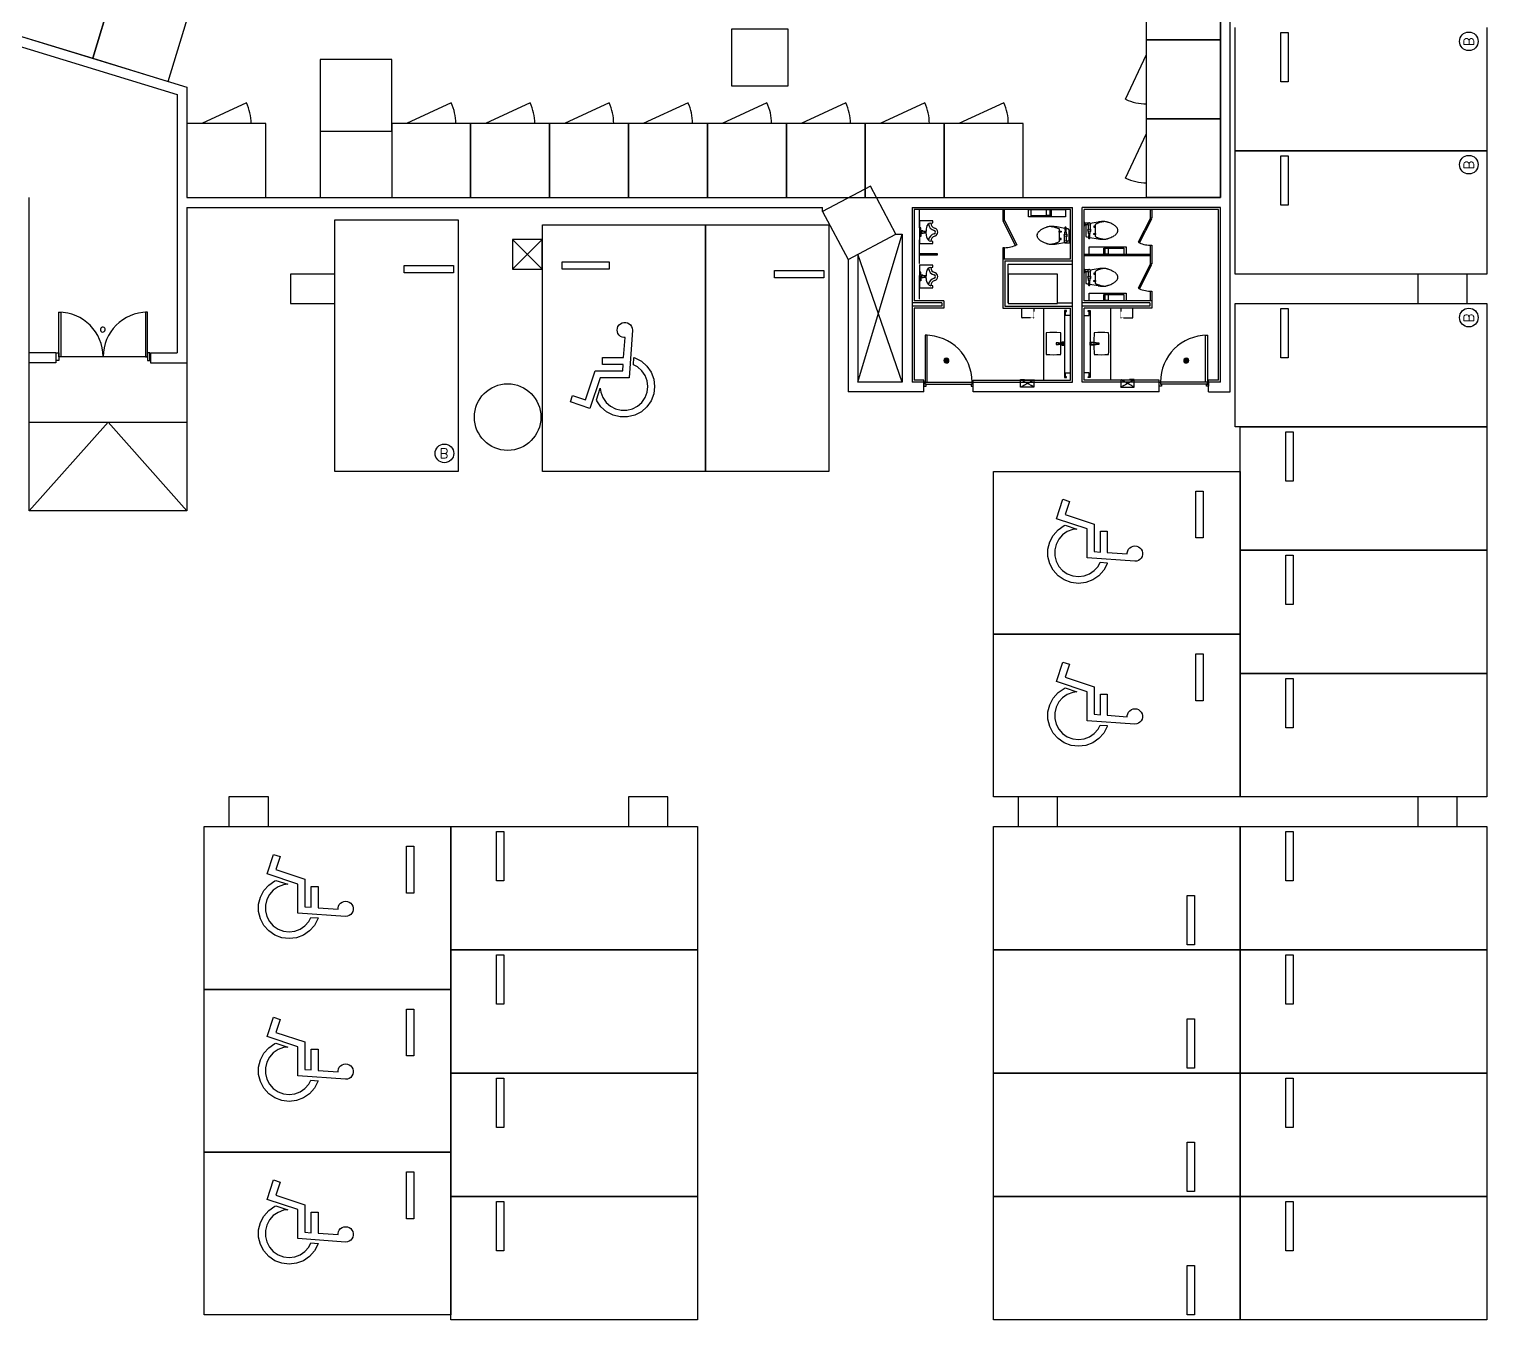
# Model space of a CAD drawing. Header units: millimetres. Extents: x -7614 to 421357, y 87385 to 341757.
# Drawn here: x 175670 to 205220, y 181627 to 207792 of the extents above; entities that cross this region are included whole.
import ezdxf

# ---------------------------------------------------------------- set-up
doc = ezdxf.new("R2010")
doc.units = ezdxf.units.MM
doc.header["$LTSCALE"] = 600
doc.header["$MEASUREMENT"] = 0
doc.linetypes.add('HIDDEN2', pattern=[0.188, 0.125, -0.063])
doc.layers.add('e-plan', color=9, linetype='CONTINUOUS')
doc.styles.add('kiahn', font='romans.shx', dxfattribs={"bigfont": 'cadhs.shx'})

msp = doc.modelspace()

# ---------------------------------------------------------------- hatches: boundary and pattern name
at = {"layer": 'e-plan'}
h = msp.add_hatch(color=256, dxfattribs=at)
h.dxf.hatch_style = 1
h.paths.add_polyline_path([(194307, 201099, -1), (194221, 201049, -1)])
h = msp.add_hatch(color=256, dxfattribs=at)
h.dxf.hatch_style = 1
h.paths.add_polyline_path([(199083, 201099, 1), (199170, 201049, 1)])

# ---------------------------------------------------------------- linework, layer by layer
for p, q in [((199820, 204377), (199820, 228497)), ((200020, 200437), (200020, 228645)), ((198320, 207577), (198320, 209177)), ((199820, 209177), (199820, 207577)), ((176958, 207201), (177396, 208636)), ((177396, 208636), (176958, 207201)), ((178488, 206733), (178926, 208168)), ((174820, 207855), (178870, 206616)), ((191055, 207792), (189905, 207792)), ((189905, 207792), (189905, 206642)), ((191055, 206642), (191055, 207792)), ((200120, 205327), (200120, 207827)), ((205220, 207827), (205220, 205327)), ((174620, 207707), (178670, 206468)), ((175428, 207669), (176958, 207201)), ((199820, 207577), (198320, 207577)), ((198320, 205977), (198320, 207577)), ((198320, 207577), (199820, 207577)), ((199820, 207577), (199820, 205977)), ((201045, 207727), (201195, 207727)), ((201045, 206727), (201045, 207727)), ((201195, 207727), (201195, 206727)), ((176958, 207201), (178488, 206733)), ((197898, 206370), (198320, 207277)), ((178870, 206616), (178870, 204377)), ((189905, 206642), (191055, 206642)), ((201195, 206727), (201045, 206727)), ((178670, 206468), (178670, 201227)), ((180077, 206300), (179170, 205877)), ((184227, 206300), (183320, 205877)), ((185827, 206300), (184920, 205877)), ((187427, 206300), (186520, 205877)), ((189027, 206300), (188120, 205877)), ((190627, 206300), (189720, 205877)), ((192227, 206300), (191320, 205877)), ((193827, 206300), (192920, 205877)), ((195427, 206300), (194520, 205877)), ((198320, 204377), (198320, 205977)), ((198320, 205977), (199820, 205977)), ((199820, 205977), (198320, 205977)), ((199820, 205977), (199820, 204377)), ((180470, 205877), (178870, 205877)), ((178870, 205877), (178870, 204377)), ((180470, 204377), (180470, 205877)), ((181570, 205727), (181570, 204377)), ((184620, 205877), (183020, 205877)), ((183020, 205877), (183020, 204377)), ((184620, 204377), (184620, 205877)), ((186220, 205877), (184620, 205877)), ((184620, 205877), (184620, 204377)), ((186220, 204377), (186220, 205877)), ((187820, 205877), (186220, 205877)), ((186220, 205877), (186220, 204377)), ((187820, 204377), (187820, 205877)), ((189420, 205877), (187820, 205877)), ((187820, 205877), (187820, 204377)), ((191020, 205877), (189420, 205877)), ((189420, 205877), (189420, 204377)), ((189420, 204377), (189420, 205877)), ((191020, 204377), (191020, 205877)), ((192620, 205877), (191020, 205877)), ((191020, 205877), (191020, 204377)), ((192620, 204377), (192620, 205877)), ((194220, 205877), (192620, 205877)), ((192620, 205877), (192620, 204377)), ((195820, 205877), (194220, 205877)), ((194220, 205877), (194220, 204377)), ((194220, 204377), (194220, 205877)), ((195820, 204377), (195820, 205877)), ((197898, 204770), (198320, 205677)), ((205220, 205327), (200120, 205327)), ((200120, 202827), (200120, 205327)), ((200120, 205327), (205220, 205327)), ((201045, 205227), (201195, 205227)), ((201045, 204227), (201045, 205227)), ((201195, 205227), (201195, 204227)), ((205220, 205327), (205220, 202827)), ((175670, 198627), (175670, 204377)), ((178870, 204377), (192287, 204377)), ((178870, 204377), (180470, 204377)), ((183020, 204377), (184620, 204377)), ((184620, 204377), (186220, 204377)), ((186220, 204377), (187820, 204377)), ((187820, 204377), (189420, 204377)), ((189420, 204377), (191020, 204377)), ((191020, 204377), (192620, 204377)), ((192620, 204377), (194220, 204377)), ((192849, 204377), (199820, 204377)), ((194220, 204377), (195820, 204377)), ((199820, 204377), (198320, 204377)), ((201195, 204227), (201045, 204227)), ((178870, 204177), (191754, 204177)), ((178870, 204177), (178870, 201027)), ((181870, 203927), (184370, 203927)), ((181870, 198827), (181870, 203927)), ((184370, 203927), (184370, 198827)), ((191754, 204093), (191754, 204177)), ((193570, 204177), (193570, 200637)), ((193570, 204177), (196820, 204177)), ((193570, 204177), (193570, 200637)), ((193610, 204137), (193610, 202287)), ((196780, 204137), (193610, 204137)), ((193720, 203907), (193720, 203447)), ((193985, 203907), (193720, 203907)), ((193990, 203872), (193990, 203902)), ((195410, 204137), (195410, 203912)), ((195440, 204137), (195410, 204137)), ((195410, 203912), (195440, 203912)), ((195414, 203898), (195440, 203912)), ((195665, 203409), (195414, 203898)), ((195440, 203912), (195440, 204137)), ((195440, 203912), (195692, 203423)), ((195930, 203987), (195930, 204137)), ((195930, 204137), (196680, 204137)), ((196680, 203987), (195930, 203987)), ((195980, 204010), (195980, 204137)), ((195980, 204137), (196386, 204137)), ((196386, 204010), (195980, 204010)), ((196286, 204127), (196286, 204020)), ((196366, 204127), (196286, 204127)), ((196286, 204020), (196366, 204020)), ((196366, 204020), (196366, 204127)), ((196386, 204137), (196386, 204010)), ((196680, 204137), (196680, 203987)), ((196780, 203137), (196780, 204137)), ((196820, 200637), (196820, 204177)), ((199820, 204177), (197020, 204177)), ((197020, 200637), (197020, 204177)), ((199780, 204137), (197060, 204137)), ((197060, 202287), (197060, 204137)), ((198400, 203962), (198149, 203473)), ((198176, 203459), (198427, 203948)), ((198400, 203962), (198400, 204137)), ((198400, 204137), (198430, 204137)), ((198430, 203962), (198400, 203962)), ((198427, 203948), (198400, 203962)), ((198430, 204137), (198430, 203962)), ((199780, 200677), (199780, 204137)), ((199820, 200637), (199820, 204177)), ((199820, 200637), (199820, 204177)), ((199820, 200977), (199820, 204177)), ((186078, 198827), (186078, 203827)), ((186078, 203827), (189378, 203827)), ((189378, 203827), (189378, 198827)), ((189378, 203827), (191878, 203827)), ((189378, 198827), (189378, 203827)), ((191878, 203827), (191878, 198827)), ((192470, 200637), (193370, 203639)), ((193241, 203639), (193370, 203639)), ((193370, 203639), (193370, 200637)), ((193745, 203767), (193720, 203767)), ((193720, 203692), (193770, 203692)), ((193720, 203662), (193770, 203662)), ((193745, 203717), (193745, 203767)), ((193760, 203702), (193745, 203717)), ((193760, 203652), (193745, 203637)), ((193745, 203637), (193745, 203587)), ((193785, 203702), (193760, 203702)), ((193785, 203652), (193760, 203652)), ((193815, 203687), (193825, 203687)), ((193815, 203667), (193825, 203667)), ((193830, 203702), (193825, 203702)), ((193825, 203702), (193825, 203652)), ((193825, 203652), (193830, 203652)), ((193830, 203652), (193830, 203702)), ((193950, 203862), (193985, 203867)), ((196666, 203753), (196500, 203782)), ((196550, 203677), (196550, 203697)), ((196550, 203697), (196590, 203697)), ((196590, 203677), (196550, 203677)), ((196560, 203612), (196560, 203727)), ((196560, 203497), (196560, 203612)), ((196590, 203697), (196590, 203677)), ((196700, 203677), (196660, 203677)), ((196660, 203677), (196660, 203627)), ((196665, 203762), (196666, 203753)), ((196666, 203753), (196670, 203677)), ((196690, 203677), (196695, 203747)), ((196695, 203747), (196695, 203762)), ((196725, 203742), (196695, 203747)), ((196700, 203627), (196700, 203677)), ((196750, 203612), (196750, 203687)), ((196750, 203537), (196750, 203612)), ((197060, 203877), (197060, 203807)), ((197070, 203872), (197060, 203877)), ((197060, 203807), (197070, 203812)), ((197070, 203862), (197070, 203872)), ((197070, 203862), (197070, 203822)), ((197145, 203862), (197070, 203862)), ((197070, 203812), (197070, 203822)), ((197070, 203822), (197092, 203822)), ((197090, 203787), (197090, 203712)), ((197090, 203712), (197090, 203637)), ((197145, 203822), (197092, 203822)), ((197140, 203827), (197140, 203727)), ((197140, 203697), (197140, 203647)), ((197140, 203647), (197180, 203647)), ((197150, 203647), (197146, 203576)), ((197175, 203571), (197170, 203647)), ((197180, 203827), (197180, 203727)), ((197180, 203647), (197180, 203697)), ((197340, 203882), (197182, 203854)), ((197290, 203797), (197250, 203797)), ((197250, 203797), (197250, 203777)), ((197250, 203777), (197290, 203777)), ((197250, 203647), (197290, 203647)), ((197250, 203627), (197250, 203647)), ((197290, 203627), (197250, 203627)), ((197280, 203827), (197280, 203712)), ((197280, 203712), (197280, 203597)), ((197290, 203777), (197290, 203797)), ((197290, 203647), (197290, 203627)), ((193745, 203587), (193720, 203587)), ((193720, 203447), (193985, 203447)), ((193985, 203487), (193950, 203492)), ((193990, 203452), (193990, 203482)), ((195410, 203362), (195410, 203137)), ((195440, 203362), (195410, 203362)), ((195440, 203137), (195440, 203362)), ((195692, 203423), (195665, 203409)), ((196500, 203442), (196659, 203470)), ((196590, 203547), (196550, 203547)), ((196550, 203547), (196550, 203527)), ((196550, 203527), (196590, 203527)), ((196590, 203527), (196590, 203547)), ((196660, 203497), (196660, 203597)), ((196695, 203502), (196749, 203502)), ((196695, 203462), (196770, 203462)), ((196700, 203497), (196700, 203597)), ((196770, 203502), (196749, 203502)), ((196780, 203517), (196770, 203512)), ((196770, 203512), (196770, 203502)), ((196770, 203462), (196770, 203502)), ((196770, 203462), (196770, 203452)), ((196770, 203452), (196780, 203447)), ((196780, 203447), (196780, 203517)), ((197115, 203582), (197146, 203576)), ((197146, 203576), (197145, 203562)), ((197160, 203227), (197160, 203377)), ((197160, 203377), (197910, 203377)), ((197175, 203562), (197175, 203571)), ((197175, 203571), (197340, 203542)), ((197454, 203227), (197454, 203354)), ((197454, 203354), (197860, 203354)), ((197554, 203344), (197474, 203344)), ((197474, 203344), (197474, 203237)), ((197554, 203237), (197554, 203344)), ((197860, 203354), (197860, 203227)), ((197910, 203377), (197910, 203227)), ((198149, 203473), (198176, 203459)), ((198400, 203032), (198400, 203412)), ((198400, 203412), (198430, 203412)), ((198430, 203412), (198430, 203032)), ((186478, 202925), (186478, 203075)), ((186478, 203075), (187428, 203075)), ((187428, 203075), (187428, 202925)), ((192270, 203122), (192270, 200437)), ((192470, 203229), (192470, 200637)), ((193370, 200637), (192470, 203229)), ((193720, 203212), (193720, 203242)), ((193720, 203242), (194080, 203242)), ((194080, 203212), (193720, 203212)), ((194080, 203242), (194080, 203212)), ((195410, 203137), (195410, 202137)), ((195410, 203137), (196780, 203137)), ((195410, 203137), (195440, 203137)), ((195450, 203097), (195450, 202177)), ((195450, 203097), (196820, 203097)), ((195520, 203027), (196820, 203027)), ((195520, 202247), (195520, 203027)), ((198400, 203227), (197060, 203227)), ((198400, 203197), (197060, 203197)), ((197910, 203227), (197160, 203227)), ((197860, 203227), (197454, 203227)), ((197474, 203237), (197554, 203237)), ((198400, 203032), (198149, 202543)), ((198176, 202529), (198427, 203018)), ((198430, 203032), (198400, 203032)), ((198427, 203018), (198400, 203032)), ((183270, 202852), (183270, 203002)), ((183270, 203002), (184270, 203002)), ((184270, 202852), (183270, 202852)), ((184270, 203002), (184270, 202852)), ((187428, 202925), (186478, 202925)), ((190778, 202752), (190778, 202902)), ((190778, 202902), (191778, 202902)), ((191778, 202752), (190778, 202752)), ((191778, 202902), (191778, 202752)), ((193720, 203007), (193720, 202547)), ((193985, 203007), (193720, 203007)), ((193745, 202867), (193720, 202867)), ((193720, 202792), (193770, 202792)), ((193720, 202762), (193770, 202762)), ((193745, 202817), (193745, 202867)), ((193760, 202802), (193745, 202817)), ((193760, 202752), (193745, 202737)), ((193745, 202737), (193745, 202687)), ((193785, 202802), (193760, 202802)), ((193785, 202752), (193760, 202752)), ((193815, 202787), (193825, 202787)), ((193815, 202767), (193825, 202767)), ((193830, 202802), (193825, 202802)), ((193825, 202802), (193825, 202752)), ((193825, 202752), (193830, 202752)), ((193830, 202752), (193830, 202802)), ((193950, 202962), (193985, 202967)), ((193990, 202972), (193990, 203002)), ((197060, 202927), (197060, 202857)), ((197070, 202922), (197060, 202927)), ((197060, 202857), (197070, 202862)), ((197070, 202912), (197070, 202922)), ((197070, 202912), (197070, 202872)), ((197145, 202912), (197070, 202912)), ((197070, 202862), (197070, 202872)), ((197070, 202872), (197092, 202872)), ((197090, 202837), (197090, 202762)), ((197090, 202762), (197090, 202687)), ((197145, 202872), (197092, 202872)), ((197140, 202877), (197140, 202777)), ((197140, 202747), (197140, 202697)), ((197180, 202877), (197180, 202777)), ((197180, 202697), (197180, 202747)), ((197340, 202932), (197182, 202904)), ((197290, 202847), (197250, 202847)), ((197250, 202847), (197250, 202827)), ((197250, 202827), (197290, 202827)), ((197280, 202877), (197280, 202762)), ((197280, 202762), (197280, 202647)), ((197290, 202827), (197290, 202847)), ((205220, 202827), (200120, 202827)), ((193745, 202687), (193720, 202687)), ((193720, 202547), (193985, 202547)), ((193985, 202587), (193950, 202592)), ((193990, 202552), (193990, 202582)), ((197115, 202632), (197146, 202626)), ((197140, 202697), (197180, 202697)), ((197146, 202626), (197145, 202612)), ((197150, 202697), (197146, 202626)), ((197160, 202287), (197160, 202437)), ((197160, 202437), (197910, 202437)), ((197175, 202621), (197170, 202697)), ((197175, 202612), (197175, 202621)), ((197175, 202621), (197340, 202592)), ((197250, 202697), (197290, 202697)), ((197250, 202677), (197250, 202697)), ((197290, 202677), (197250, 202677)), ((197290, 202697), (197290, 202677)), ((197910, 202437), (197910, 202287)), ((198149, 202543), (198176, 202529)), ((198400, 202287), (198400, 202482)), ((198400, 202482), (198430, 202482)), ((198430, 202482), (198430, 202287)), ((194170, 202247), (193570, 202247)), ((194170, 202177), (193570, 202177)), ((194210, 202287), (193610, 202287)), ((193610, 202137), (193610, 200677)), ((194210, 202137), (193610, 202137)), ((194170, 202247), (194170, 202177)), ((194210, 202287), (194210, 202137)), ((195410, 202137), (196780, 202137)), ((195450, 202177), (196820, 202177)), ((196240, 200677), (196240, 202137)), ((196520, 202247), (196820, 202247)), ((196780, 200677), (196780, 202137)), ((198390, 202247), (197020, 202247)), ((198390, 202177), (197020, 202177)), ((198430, 202287), (197060, 202287)), ((197060, 200677), (197060, 202137)), ((198430, 202137), (197060, 202137)), ((197910, 202287), (197160, 202287)), ((197454, 202287), (197454, 202414)), ((197454, 202414), (197860, 202414)), ((197860, 202287), (197454, 202287)), ((197554, 202404), (197474, 202404)), ((197474, 202404), (197474, 202297)), ((197474, 202297), (197554, 202297)), ((197554, 202297), (197554, 202404)), ((197600, 200677), (197600, 202137)), ((197860, 202414), (197860, 202287)), ((198390, 202247), (198390, 202177)), ((198430, 202287), (198400, 202287)), ((198430, 202307), (198430, 202137)), ((200120, 199727), (200120, 202227)), ((200120, 202227), (205220, 202227)), ((201045, 202127), (201195, 202127)), ((201045, 201127), (201045, 202127)), ((201195, 202127), (201195, 201127)), ((205220, 202227), (205220, 199727)), ((176270, 201152), (176270, 202052)), ((176270, 202052), (176310, 202052)), ((176310, 202052), (176310, 201152)), ((178070, 202052), (178030, 202052)), ((178030, 202052), (178030, 201152)), ((178070, 201152), (178070, 202052)), ((187657, 201820), (187690, 201838)), ((187690, 201838), (187726, 201847)), ((187726, 201847), (187764, 201847)), ((187764, 201847), (187800, 201838)), ((187800, 201838), (187833, 201820)), ((196700, 202087), (196660, 202087)), ((196660, 202087), (196660, 200727)), ((196680, 201987), (196680, 202067)), ((196680, 202067), (196700, 202067)), ((196780, 201987), (196680, 201987)), ((196700, 202067), (196700, 202087)), ((197060, 201987), (197160, 201987)), ((197140, 202067), (197140, 202087)), ((197140, 202087), (197180, 202087)), ((197160, 202067), (197140, 202067)), ((197160, 201987), (197160, 202067)), ((197180, 202087), (197180, 200727)), ((187590, 201692), (187594, 201730)), ((187594, 201655), (187590, 201692)), ((187594, 201730), (187607, 201765)), ((187607, 201620), (187594, 201655)), ((187607, 201765), (187629, 201796)), ((187629, 201589), (187607, 201620)), ((187629, 201796), (187657, 201820)), ((187657, 201564), (187629, 201589)), ((187690, 201547), (187657, 201564)), ((187726, 201538), (187690, 201547)), ((187722, 201133), (187751, 201538)), ((187751, 201538), (187726, 201538)), ((187901, 201692), (187831, 200725)), ((187833, 201820), (187861, 201796)), ((187861, 201796), (187883, 201765)), ((187883, 201765), (187896, 201730)), ((187896, 201730), (187901, 201692)), ((193875, 201587), (193835, 201587)), ((193835, 201587), (193835, 200637)), ((193875, 201567), (193875, 201587)), ((193875, 200657), (193875, 201567)), ((199515, 201567), (199515, 201587)), ((199515, 201587), (199555, 201587)), ((199515, 200657), (199515, 201567)), ((199555, 201587), (199555, 200637)), ((196538, 201434), (196488, 201434)), ((196488, 201434), (196488, 201399)), ((196488, 201399), (196538, 201399)), ((196538, 201399), (196538, 201434)), ((196538, 201434), (196649, 201434)), ((196538, 201399), (196538, 201434)), ((196649, 201399), (196538, 201399)), ((196660, 201446), (196602, 201446)), ((196602, 201446), (196602, 201434)), ((196602, 201399), (196602, 201388)), ((196602, 201388), (196660, 201388)), ((196649, 201434), (196649, 201399)), ((196660, 201388), (196660, 201446)), ((197180, 201388), (197180, 201446)), ((197180, 201446), (197239, 201446)), ((197239, 201388), (197180, 201388)), ((197302, 201434), (197192, 201434)), ((197192, 201434), (197192, 201399)), ((197192, 201399), (197302, 201399)), ((197239, 201446), (197239, 201434)), ((197239, 201399), (197239, 201388)), ((197302, 201434), (197352, 201434)), ((197302, 201399), (197302, 201434)), ((197302, 201399), (197302, 201434)), ((197352, 201399), (197302, 201399)), ((197352, 201434), (197352, 201399)), ((176210, 201227), (175670, 201227)), ((176210, 201027), (175670, 201027)), ((176210, 201227), (176210, 201027)), ((176220, 201077), (176220, 201227)), ((176220, 201227), (176270, 201227)), ((176270, 201077), (176220, 201077)), ((176270, 201227), (176270, 201077)), ((178070, 201152), (176270, 201152)), ((176310, 201152), (176270, 201152)), ((178030, 201152), (178070, 201152)), ((178070, 201227), (178070, 201077)), ((178120, 201227), (178070, 201227)), ((178070, 201077), (178120, 201077)), ((178120, 201077), (178120, 201227)), ((178130, 201227), (178130, 201027)), ((178130, 201227), (178670, 201227)), ((178130, 201027), (178870, 201027)), ((178870, 201027), (178870, 199827)), ((187293, 200995), (187293, 201133)), ((187293, 201133), (187722, 201133)), ((187712, 200995), (187293, 200995)), ((187703, 200863), (187712, 200995)), ((187920, 200989), (187930, 201133)), ((188003, 200945), (187920, 200989)), ((187930, 201133), (187948, 201129)), ((187948, 201129), (188081, 201059)), ((188090, 200868), (188003, 200945)), ((188081, 201059), (188193, 200960)), ((188193, 200960), (188279, 200836)), ((201195, 201127), (201045, 201127)), ((186949, 200277), (187144, 200863)), ((187244, 200725), (187037, 200102)), ((187144, 200863), (187703, 200863)), ((187831, 200725), (187244, 200725)), ((188156, 200772), (188090, 200868)), ((188198, 200663), (188156, 200772)), ((188212, 200547), (188198, 200663)), ((188279, 200836), (188332, 200696)), ((188332, 200696), (188350, 200547)), ((193810, 200677), (193610, 200677)), ((193810, 200637), (193810, 200677)), ((193875, 200637), (193875, 200657)), ((194810, 200677), (196780, 200677)), ((194810, 200637), (194810, 200677)), ((196660, 200727), (196700, 200727)), ((196680, 200747), (196680, 200827)), ((196680, 200827), (196780, 200827)), ((196700, 200747), (196680, 200747)), ((196700, 200727), (196700, 200747)), ((197160, 200827), (197060, 200827)), ((198580, 200677), (197060, 200677)), ((197140, 200727), (197140, 200747)), ((197140, 200747), (197160, 200747)), ((197180, 200727), (197140, 200727)), ((197160, 200747), (197160, 200827)), ((198580, 200637), (198580, 200677)), ((199515, 200637), (199515, 200657)), ((199780, 200677), (199580, 200677)), ((199580, 200637), (199580, 200677)), ((186643, 200234), (186687, 200365)), ((186687, 200365), (186949, 200277)), ((187169, 200280), (187248, 200517)), ((187248, 200517), (187258, 200431)), ((187258, 200431), (187299, 200322)), ((188156, 200322), (188198, 200431)), ((188198, 200431), (188212, 200547)), ((188332, 200398), (188279, 200258)), ((188350, 200547), (188332, 200398)), ((193810, 200437), (192270, 200437)), ((193370, 200637), (192470, 200637)), ((193810, 200637), (193570, 200637)), ((193810, 200437), (193810, 200637)), ((193835, 200637), (193810, 200637)), ((193810, 200637), (193810, 200557)), ((193810, 200557), (193855, 200557)), ((193835, 200637, 0), (194785, 200637, 0)), ((193835, 200637), (193875, 200637)), ((193835, 200597), (193835, 200637)), ((193855, 200597), (193835, 200597)), ((193855, 200597), (194765, 200597)), ((193855, 200557), (193855, 200597)), ((194785, 200597), (194765, 200597)), ((194765, 200597), (194765, 200557)), ((194765, 200557), (194810, 200557)), ((194810, 200637), (194785, 200637)), ((194785, 200637), (194785, 200597)), ((194810, 200437), (194810, 200637)), ((194810, 200637), (196820, 200637)), ((194810, 200557), (194810, 200637)), ((198580, 200437), (194810, 200437)), ((198580, 200637), (197020, 200637)), ((198580, 200437), (198580, 200637)), ((198580, 200557), (198580, 200637)), ((198580, 200637), (198605, 200637)), ((198625, 200557), (198580, 200557)), ((199555, 200637, 0), (198605, 200637, 0)), ((198605, 200637), (198605, 200597)), ((198605, 200597), (198625, 200597)), ((199535, 200597), (198625, 200597)), ((198625, 200597), (198625, 200557)), ((199555, 200637), (199515, 200637)), ((199535, 200557), (199535, 200597)), ((199535, 200597), (199555, 200597)), ((199580, 200557), (199535, 200557)), ((199555, 200597), (199555, 200637)), ((199555, 200637), (199580, 200637)), ((199820, 200637), (199580, 200637)), ((199580, 200437), (199580, 200637)), ((199580, 200637), (199580, 200557)), ((199580, 200437), (200020, 200437)), ((187037, 200102), (186643, 200234)), ((187177, 200258), (187169, 200280)), ((187262, 200135), (187177, 200258)), ((187374, 200035), (187262, 200135)), ((187299, 200322), (187366, 200226)), ((187366, 200226), (187453, 200149)), ((187453, 200149), (187556, 200095)), ((187556, 200095), (187669, 200067)), ((187669, 200067), (187786, 200067)), ((187786, 200067), (187899, 200095)), ((187899, 200095), (188003, 200149)), ((188003, 200149), (188090, 200226)), ((188193, 200135), (188081, 200035)), ((188090, 200226), (188156, 200322)), ((188279, 200258), (188193, 200135)), ((177270, 199827), (175670, 198027)), ((175670, 198027), (175670, 199827)), ((175670, 199827), (178870, 199827)), ((178870, 198027), (177270, 199827)), ((178870, 199827), (178870, 198027)), ((187507, 199966), (187374, 200035)), ((187653, 199930), (187507, 199966)), ((187803, 199930), (187653, 199930)), ((187948, 199966), (187803, 199930)), ((188081, 200035), (187948, 199966)), ((205220, 199727), (200120, 199727)), ((200220, 197227), (200220, 199727)), ((200220, 199727), (205220, 199727)), ((201145, 199627), (201295, 199627)), ((201145, 198627), (201145, 199627)), ((201295, 199627), (201295, 198627)), ((205220, 199727), (205220, 197227)), ((184370, 198827), (181870, 198827)), ((189378, 198827), (186078, 198827)), ((191878, 198827), (189378, 198827)), ((195220, 195527), (195220, 198827)), ((195220, 198827), (200220, 198827)), ((200220, 198827), (200220, 195527)), ((201295, 198627), (201145, 198627)), ((199319, 197477), (199319, 198427)), ((199319, 198427), (199469, 198427)), ((199469, 198427), (199469, 197477)), ((178870, 198027), (175670, 198027)), ((196496, 197868), (196627, 198261)), ((196627, 198261), (196758, 198218)), ((196758, 198218), (196671, 197955)), ((197118, 197661), (196496, 197868)), ((196528, 197642), (196652, 197728)), ((196652, 197728), (196674, 197736)), ((196671, 197955), (197257, 197760)), ((196674, 197736), (196911, 197657)), ((197257, 197760), (197257, 197202)), ((196323, 197252), (196359, 197397)), ((196359, 197397), (196429, 197530)), ((196429, 197530), (196528, 197642)), ((196543, 197452), (196488, 197348)), ((196620, 197539), (196543, 197452)), ((196716, 197605), (196620, 197539)), ((196825, 197647), (196716, 197605)), ((196911, 197657), (196825, 197647)), ((197118, 197073), (197118, 197661)), ((197389, 197192), (197389, 197612)), ((197389, 197612), (197527, 197612)), ((197527, 197612), (197527, 197182)), ((199469, 197477), (199319, 197477)), ((196323, 197102), (196323, 197252)), ((196359, 196956), (196323, 197102)), ((196488, 197348), (196461, 197235)), ((196461, 197235), (196461, 197118)), ((196461, 197118), (196488, 197005)), ((197257, 197202), (197389, 197192)), ((197527, 197182), (197932, 197154)), ((197932, 197178), (197941, 197215)), ((197932, 197154), (197932, 197178)), ((197941, 197215), (197958, 197248)), ((197958, 197248), (197983, 197276)), ((197983, 197276), (198014, 197297)), ((198014, 197297), (198049, 197310)), ((198049, 197310), (198086, 197315)), ((198086, 197315), (198123, 197310)), ((198123, 197310), (198158, 197297)), ((198158, 197297), (198189, 197276)), ((198189, 197276), (198214, 197248)), ((198214, 197248), (198231, 197215)), ((198231, 197104), (198214, 197071)), ((198231, 197215), (198240, 197178)), ((198240, 197141), (198231, 197104)), ((198240, 197178), (198240, 197141)), ((205220, 197227), (200220, 197227)), ((200220, 194727), (200220, 197227)), ((200220, 197227), (205220, 197227)), ((201145, 197127), (201295, 197127)), ((201145, 196127), (201145, 197127)), ((201295, 197127), (201295, 196127)), ((205220, 197227), (205220, 194727)), ((196429, 196823), (196359, 196956)), ((196528, 196711), (196429, 196823)), ((196488, 197005), (196543, 196902)), ((196543, 196902), (196620, 196815)), ((196620, 196815), (196716, 196748)), ((198086, 197004), (197118, 197073)), ((197166, 196748), (197262, 196815)), ((197262, 196815), (197339, 196902)), ((197339, 196902), (197383, 196985)), ((197453, 196823), (197353, 196711)), ((197383, 196985), (197527, 196975)), ((197523, 196956), (197453, 196823)), ((197527, 196975), (197523, 196956)), ((198123, 197008), (198086, 197004)), ((198158, 197022), (198123, 197008)), ((198189, 197043), (198158, 197022)), ((198214, 197071), (198189, 197043)), ((196652, 196626), (196528, 196711)), ((196792, 196573), (196652, 196626)), ((196716, 196748), (196825, 196707)), ((196941, 196555), (196792, 196573)), ((196825, 196707), (196941, 196693)), ((196941, 196693), (197057, 196707)), ((197090, 196573), (196941, 196555)), ((197057, 196707), (197166, 196748)), ((197230, 196626), (197090, 196573)), ((197353, 196711), (197230, 196626)), ((201295, 196127), (201145, 196127)), ((200220, 195527), (195220, 195527)), ((195220, 192227), (195220, 195527)), ((195220, 195527), (200220, 195527)), ((200220, 195527), (200220, 192227)), ((199319, 194177), (199319, 195127)), ((199319, 195127), (199469, 195127)), ((199469, 195127), (199469, 194177)), ((196496, 194568), (196627, 194961)), ((196627, 194961), (196758, 194918)), ((196758, 194918), (196671, 194655)), ((197118, 194361), (196496, 194568)), ((196671, 194655), (197257, 194460)), ((197257, 194460), (197257, 193902)), ((205220, 194727), (200220, 194727)), ((200220, 192227), (200220, 194727)), ((200220, 194727), (205220, 194727)), ((201145, 194627), (201295, 194627)), ((201145, 193627), (201145, 194627)), ((201295, 194627), (201295, 193627)), ((205220, 194727), (205220, 192227)), ((196359, 194097), (196429, 194230)), ((196429, 194230), (196528, 194342)), ((196543, 194152), (196488, 194048)), ((196528, 194342), (196652, 194428)), ((196620, 194239), (196543, 194152)), ((196716, 194305), (196620, 194239)), ((196652, 194428), (196674, 194436)), ((196674, 194436), (196911, 194357)), ((196825, 194347), (196716, 194305)), ((196911, 194357), (196825, 194347)), ((197118, 193773), (197118, 194361)), ((197389, 193892), (197389, 194312)), ((197389, 194312), (197527, 194312)), ((197527, 194312), (197527, 193882)), ((199469, 194177), (199319, 194177)), ((196323, 193952), (196359, 194097)), ((196323, 193802), (196323, 193952)), ((196488, 194048), (196461, 193935)), ((196461, 193935), (196461, 193818)), ((197257, 193902), (197389, 193892)), ((197527, 193882), (197932, 193854)), ((197932, 193878), (197941, 193915)), ((197932, 193854), (197932, 193878)), ((197941, 193915), (197958, 193948)), ((197958, 193948), (197983, 193976)), ((197983, 193976), (198014, 193997)), ((198014, 193997), (198049, 194010)), ((198049, 194010), (198086, 194015)), ((198086, 194015), (198123, 194010)), ((198123, 194010), (198158, 193997)), ((198158, 193997), (198189, 193976)), ((198189, 193976), (198214, 193948)), ((198214, 193948), (198231, 193915)), ((198231, 193915), (198240, 193878)), ((198240, 193878), (198240, 193841)), ((196359, 193656), (196323, 193802)), ((196429, 193523), (196359, 193656)), ((196461, 193818), (196488, 193705)), ((196488, 193705), (196543, 193602)), ((196543, 193602), (196620, 193515)), ((198086, 193704), (197118, 193773)), ((197262, 193515), (197339, 193602)), ((197339, 193602), (197383, 193685)), ((197383, 193685), (197527, 193675)), ((197523, 193656), (197453, 193523)), ((197527, 193675), (197523, 193656)), ((198123, 193708), (198086, 193704)), ((198158, 193722), (198123, 193708)), ((198189, 193743), (198158, 193722)), ((198214, 193771), (198189, 193743)), ((198231, 193804), (198214, 193771)), ((198240, 193841), (198231, 193804)), ((201295, 193627), (201145, 193627)), ((196528, 193411), (196429, 193523)), ((196652, 193326), (196528, 193411)), ((196620, 193515), (196716, 193448)), ((196792, 193273), (196652, 193326)), ((196716, 193448), (196825, 193407)), ((196941, 193255), (196792, 193273)), ((196825, 193407), (196941, 193393)), ((196941, 193393), (197057, 193407)), ((197090, 193273), (196941, 193255)), ((197057, 193407), (197166, 193448)), ((197230, 193326), (197090, 193273)), ((197166, 193448), (197262, 193515)), ((197353, 193411), (197230, 193326)), ((197453, 193523), (197353, 193411)), ((200220, 192227), (195220, 192227)), ((205220, 192227), (200220, 192227)), ((179220, 188327), (179220, 191627)), ((179220, 191627), (184220, 191627)), ((184220, 191627), (184220, 188327)), ((184220, 189127), (184220, 191627)), ((184220, 191627), (189220, 191627)), ((185145, 191527), (185295, 191527)), ((185145, 190527), (185145, 191527)), ((185295, 191527), (185295, 190527)), ((189220, 191627), (189220, 189127)), ((195220, 189127), (195220, 191627)), ((195220, 191627), (200220, 191627)), ((200220, 191627), (200220, 189127)), ((200220, 189127), (200220, 191627)), ((200220, 191627), (205220, 191627)), ((201145, 191527), (201295, 191527)), ((201145, 190527), (201145, 191527)), ((201295, 191527), (201295, 190527)), ((205220, 191627), (205220, 189127)), ((183319, 190277), (183319, 191227)), ((183319, 191227), (183469, 191227)), ((183469, 191227), (183469, 190277)), ((180496, 190668), (180627, 191062)), ((180627, 191062), (180758, 191018)), ((180758, 191018), (180671, 190755)), ((181118, 190461), (180496, 190668)), ((180671, 190755), (181257, 190560)), ((180359, 190197), (180429, 190330)), ((180429, 190330), (180528, 190442)), ((180528, 190442), (180652, 190528)), ((180620, 190339), (180543, 190252)), ((180716, 190405), (180620, 190339)), ((180652, 190528), (180674, 190536)), ((180674, 190536), (180911, 190457)), ((180825, 190447), (180716, 190405)), ((180911, 190457), (180825, 190447)), ((181118, 189873), (181118, 190461)), ((181257, 190560), (181257, 190002)), ((181389, 189992), (181389, 190412)), ((181389, 190412), (181527, 190412)), ((181527, 190412), (181527, 189982)), ((185295, 190527), (185145, 190527)), ((201295, 190527), (201145, 190527)), ((180323, 190052), (180359, 190197)), ((180323, 189902), (180323, 190052)), ((180488, 190148), (180461, 190035)), ((180461, 190035), (180461, 189918)), ((180543, 190252), (180488, 190148)), ((181932, 189978), (181941, 190015)), ((181941, 190015), (181958, 190048)), ((181958, 190048), (181983, 190076)), ((181983, 190076), (182014, 190097)), ((182014, 190097), (182049, 190110)), ((182049, 190110), (182086, 190115)), ((182086, 190115), (182123, 190110)), ((182123, 190110), (182158, 190097)), ((182158, 190097), (182189, 190076)), ((182189, 190076), (182214, 190048)), ((182214, 190048), (182231, 190015)), ((182231, 190015), (182240, 189978)), ((183469, 190277), (183319, 190277)), ((199145, 189227), (199145, 190227)), ((199145, 190227), (199295, 190227)), ((199295, 190227), (199295, 189227)), ((180359, 189756), (180323, 189902)), ((180429, 189623), (180359, 189756)), ((180461, 189918), (180488, 189805)), ((180488, 189805), (180543, 189702)), ((182086, 189804), (181118, 189873)), ((181257, 190002), (181389, 189992)), ((181339, 189702), (181383, 189785)), ((181383, 189785), (181527, 189775)), ((181523, 189756), (181453, 189623)), ((181527, 189775), (181523, 189756)), ((181527, 189982), (181932, 189954)), ((181932, 189954), (181932, 189978)), ((182123, 189808), (182086, 189804)), ((182158, 189822), (182123, 189808)), ((182189, 189843), (182158, 189822)), ((182214, 189871), (182189, 189843)), ((182231, 189904), (182214, 189871)), ((182240, 189941), (182231, 189904)), ((182240, 189978), (182240, 189941)), ((180528, 189511), (180429, 189623)), ((180652, 189426), (180528, 189511)), ((180543, 189702), (180620, 189615)), ((180620, 189615), (180716, 189548)), ((180792, 189373), (180652, 189426)), ((180716, 189548), (180825, 189507)), ((180825, 189507), (180941, 189493)), ((180941, 189493), (181057, 189507)), ((181057, 189507), (181166, 189548)), ((181230, 189426), (181090, 189373)), ((181166, 189548), (181262, 189615)), ((181353, 189511), (181230, 189426)), ((181262, 189615), (181339, 189702)), ((181453, 189623), (181353, 189511)), ((180941, 189355), (180792, 189373)), ((181090, 189373), (180941, 189355)), ((189220, 189127), (184220, 189127)), ((184220, 186627), (184220, 189127)), ((184220, 189127), (189220, 189127)), ((189220, 189127), (189220, 186627)), ((195220, 186627), (195220, 189127)), ((195220, 189127), (200220, 189127)), ((200220, 189127), (195220, 189127)), ((199295, 189227), (199145, 189227)), ((200220, 189127), (200220, 186627)), ((205220, 189127), (200220, 189127)), ((200220, 186627), (200220, 189127)), ((200220, 189127), (205220, 189127)), ((205220, 189127), (205220, 186627)), ((185145, 189027), (185295, 189027)), ((185145, 188027), (185145, 189027)), ((185295, 189027), (185295, 188027)), ((201145, 189027), (201295, 189027)), ((201145, 188027), (201145, 189027)), ((201295, 189027), (201295, 188027)), ((184220, 188327), (179220, 188327)), ((179220, 185027), (179220, 188327)), ((179220, 188327), (184220, 188327)), ((184220, 188327), (184220, 185027)), ((185295, 188027), (185145, 188027)), ((201295, 188027), (201145, 188027)), ((180496, 187368), (180627, 187762)), ((180627, 187762), (180758, 187718)), ((180758, 187718), (180671, 187455)), ((183319, 186977), (183319, 187927)), ((183319, 187927), (183469, 187927)), ((183469, 187927), (183469, 186977)), ((199145, 186727), (199145, 187727)), ((199145, 187727), (199295, 187727)), ((199295, 187727), (199295, 186727)), ((181118, 187161), (180496, 187368)), ((180671, 187455), (181257, 187260)), ((180429, 187030), (180528, 187142)), ((180528, 187142), (180652, 187228)), ((180716, 187105), (180620, 187039)), ((180652, 187228), (180674, 187236)), ((180674, 187236), (180911, 187157)), ((180825, 187147), (180716, 187105)), ((180911, 187157), (180825, 187147)), ((181118, 186573), (181118, 187161)), ((181257, 187260), (181257, 186702)), ((181389, 186692), (181389, 187112)), ((181389, 187112), (181527, 187112)), ((181527, 187112), (181527, 186682)), ((180323, 186752), (180359, 186897)), ((180359, 186897), (180429, 187030)), ((180488, 186848), (180461, 186735)), ((180543, 186952), (180488, 186848)), ((180620, 187039), (180543, 186952)), ((181958, 186748), (181983, 186776)), ((181983, 186776), (182014, 186797)), ((182014, 186797), (182049, 186810)), ((182049, 186810), (182086, 186815)), ((182086, 186815), (182123, 186810)), ((182123, 186810), (182158, 186797)), ((182158, 186797), (182189, 186776)), ((182189, 186776), (182214, 186748)), ((183469, 186977), (183319, 186977)), ((180323, 186602), (180323, 186752)), ((180359, 186456), (180323, 186602)), ((180461, 186735), (180461, 186618)), ((180461, 186618), (180488, 186505)), ((180488, 186505), (180543, 186402)), ((182086, 186504), (181118, 186573)), ((181257, 186702), (181389, 186692)), ((181339, 186402), (181383, 186485)), ((181383, 186485), (181527, 186475)), ((181527, 186475), (181523, 186456)), ((181527, 186682), (181932, 186654)), ((181932, 186678), (181941, 186715)), ((181932, 186654), (181932, 186678)), ((181941, 186715), (181958, 186748)), ((182123, 186508), (182086, 186504)), ((182158, 186522), (182123, 186508)), ((182189, 186543), (182158, 186522)), ((182214, 186571), (182189, 186543)), ((182214, 186748), (182231, 186715)), ((182231, 186604), (182214, 186571)), ((182231, 186715), (182240, 186678)), ((182240, 186641), (182231, 186604)), ((182240, 186678), (182240, 186641)), ((189220, 186627), (184220, 186627)), ((184220, 184127), (184220, 186627)), ((184220, 186627), (189220, 186627)), ((185145, 186527), (185295, 186527)), ((185145, 185527), (185145, 186527)), ((185295, 186527), (185295, 185527)), ((189220, 186627), (189220, 184127)), ((195220, 184127), (195220, 186627)), ((195220, 186627), (200220, 186627)), ((200220, 186627), (195220, 186627)), ((199295, 186727), (199145, 186727)), ((200220, 186627), (200220, 184127)), ((205220, 186627), (200220, 186627)), ((200220, 184127), (200220, 186627)), ((200220, 186627), (205220, 186627)), ((201145, 186527), (201295, 186527)), ((201145, 185527), (201145, 186527)), ((201295, 186527), (201295, 185527)), ((205220, 186627), (205220, 184127)), ((180429, 186323), (180359, 186456)), ((180528, 186211), (180429, 186323)), ((180652, 186126), (180528, 186211)), ((180543, 186402), (180620, 186315)), ((180620, 186315), (180716, 186248)), ((180716, 186248), (180825, 186207)), ((180825, 186207), (180941, 186193)), ((180941, 186193), (181057, 186207)), ((181057, 186207), (181166, 186248)), ((181166, 186248), (181262, 186315)), ((181353, 186211), (181230, 186126)), ((181262, 186315), (181339, 186402)), ((181453, 186323), (181353, 186211)), ((181523, 186456), (181453, 186323)), ((180792, 186073), (180652, 186126)), ((180941, 186055), (180792, 186073)), ((181090, 186073), (180941, 186055)), ((181230, 186126), (181090, 186073)), ((185295, 185527), (185145, 185527)), ((201295, 185527), (201145, 185527)), ((179220, 181727), (179220, 185027)), ((179220, 185027), (184220, 185027)), ((184220, 185027), (179220, 185027)), ((184220, 185027), (184220, 181727)), ((199145, 184227), (199145, 185227)), ((199145, 185227), (199295, 185227)), ((199295, 185227), (199295, 184227)), ((180496, 184068), (180627, 184462)), ((180627, 184462), (180758, 184418)), ((180758, 184418), (180671, 184155)), ((183319, 183677), (183319, 184627)), ((183319, 184627), (183469, 184627)), ((183469, 184627), (183469, 183677)), ((180671, 184155), (181257, 183960)), ((189220, 184127), (184220, 184127)), ((184220, 181627), (184220, 184127)), ((184220, 184127), (189220, 184127)), ((189220, 184127), (189220, 181627)), ((200220, 184127), (195220, 184127)), ((195220, 181627), (195220, 184127)), ((195220, 184127), (200220, 184127)), ((199295, 184227), (199145, 184227)), ((200220, 184127), (200220, 181627)), ((205220, 184127), (200220, 184127)), ((200220, 181627), (200220, 184127)), ((200220, 184127), (205220, 184127)), ((205220, 184127), (205220, 181627)), ((180429, 183730), (180528, 183842)), ((181118, 183861), (180496, 184068)), ((180528, 183842), (180652, 183928)), ((180716, 183805), (180620, 183739)), ((180652, 183928), (180674, 183936)), ((180674, 183936), (180911, 183857)), ((180825, 183847), (180716, 183805)), ((180911, 183857), (180825, 183847)), ((181118, 183273), (181118, 183861)), ((181257, 183960), (181257, 183402)), ((181389, 183392), (181389, 183812)), ((181389, 183812), (181527, 183812)), ((181527, 183812), (181527, 183382)), ((185145, 184027), (185295, 184027)), ((185145, 183027), (185145, 184027)), ((185295, 184027), (185295, 183027)), ((201145, 184027), (201295, 184027)), ((201145, 183027), (201145, 184027)), ((201295, 184027), (201295, 183027)), ((180323, 183452), (180359, 183597)), ((180359, 183597), (180429, 183730)), ((180488, 183548), (180461, 183435)), ((180543, 183652), (180488, 183548)), ((180620, 183739), (180543, 183652)), ((182014, 183497), (182049, 183510)), ((182049, 183510), (182086, 183515)), ((182086, 183515), (182123, 183510)), ((182123, 183510), (182158, 183497)), ((183469, 183677), (183319, 183677)), ((180323, 183302), (180323, 183452)), ((180359, 183156), (180323, 183302)), ((180461, 183435), (180461, 183318)), ((180461, 183318), (180488, 183205)), ((182086, 183204), (181118, 183273)), ((181257, 183402), (181389, 183392)), ((181527, 183382), (181932, 183354)), ((181932, 183378), (181941, 183415)), ((181932, 183354), (181932, 183378)), ((181941, 183415), (181958, 183448)), ((181958, 183448), (181983, 183476)), ((181983, 183476), (182014, 183497)), ((182158, 183222), (182123, 183208)), ((182158, 183497), (182189, 183476)), ((182189, 183243), (182158, 183222)), ((182189, 183476), (182214, 183448)), ((182214, 183271), (182189, 183243)), ((182214, 183448), (182231, 183415)), ((182231, 183304), (182214, 183271)), ((182231, 183415), (182240, 183378)), ((182240, 183341), (182231, 183304)), ((182240, 183378), (182240, 183341)), ((180429, 183023), (180359, 183156)), ((180528, 182911), (180429, 183023)), ((180488, 183205), (180543, 183102)), ((180543, 183102), (180620, 183015)), ((180620, 183015), (180716, 182948)), ((180716, 182948), (180825, 182907)), ((181057, 182907), (181166, 182948)), ((181166, 182948), (181262, 183015)), ((181262, 183015), (181339, 183102)), ((181339, 183102), (181383, 183185)), ((181453, 183023), (181353, 182911)), ((181383, 183185), (181527, 183175)), ((181523, 183156), (181453, 183023)), ((181527, 183175), (181523, 183156)), ((182123, 183208), (182086, 183204)), ((185295, 183027), (185145, 183027)), ((201295, 183027), (201145, 183027)), ((180652, 182826), (180528, 182911)), ((180792, 182773), (180652, 182826)), ((180941, 182755), (180792, 182773)), ((180825, 182907), (180941, 182893)), ((180941, 182893), (181057, 182907)), ((181090, 182773), (180941, 182755)), ((181230, 182826), (181090, 182773)), ((181353, 182911), (181230, 182826)), ((199145, 181727), (199145, 182727)), ((199145, 182727), (199295, 182727)), ((199295, 182727), (199295, 181727)), ((184220, 181727), (179220, 181727)), ((189220, 181627), (184220, 181627)), ((200220, 181627), (195220, 181627)), ((199295, 181727), (199145, 181727)), ((205220, 181627), (200220, 181627))]:
    msp.add_line(p, q, dxfattribs=at)
at = {"layer": 'e-plan', "ltscale": 0.5}
for p, q in [((183020, 207177), (181570, 207177)), ((181570, 207177), (181570, 205727)), ((183020, 205727), (183020, 207177)), ((181570, 205727), (183020, 205727)), ((192725, 204610), (191754, 204093)), ((193241, 203639), (192725, 204610)), ((191754, 204093), (192270, 203122)), ((192270, 203122), (193241, 203639)), ((185471, 202927), (186071, 203527)), ((186071, 202927), (185471, 203527)), ((186071, 203527), (185471, 203527)), ((185471, 203527), (185471, 202927)), ((186071, 202927), (186071, 203527)), ((181870, 202827), (180970, 202827)), ((180970, 202827), (180970, 202227)), ((181870, 202227), (181870, 202827)), ((185471, 202927), (186071, 202927)), ((196520, 202827), (195520, 202827)), ((195520, 202827), (195520, 202227)), ((196520, 202227), (196520, 202827)), ((204820, 202827), (203820, 202827)), ((203820, 202827), (203820, 202227)), ((204820, 202227), (204820, 202827)), ((180970, 202227), (181870, 202227)), ((195520, 202227), (196520, 202227)), ((203820, 202227), (204820, 202227)), ((180520, 192227), (179720, 192227)), ((179720, 192227), (179720, 191627)), ((180520, 191627), (180520, 192227)), ((188620, 192227), (187820, 192227)), ((187820, 192227), (187820, 191627)), ((188620, 191627), (188620, 192227)), ((196520, 192227), (195720, 192227)), ((195720, 192227), (195720, 191627)), ((196520, 191627), (196520, 192227)), ((204620, 192227), (203820, 192227)), ((203820, 192227), (203820, 191627)), ((204620, 191627), (204620, 192227)), ((179720, 191627), (180520, 191627)), ((187820, 191627), (188620, 191627)), ((195720, 191627), (196520, 191627)), ((203820, 191627), (204620, 191627))]:
    msp.add_line(p, q, dxfattribs=at)
at = {"layer": 'e-plan', "linetype": 'HIDDEN2', "ltscale": 0.01}
for p, q in [((193720, 202287), (193720, 204137)), ((195793, 201947), (195793, 202137)), ((195793, 202137), (196040, 202137)), ((196040, 202137), (196040, 201947)), ((198047, 202137), (197800, 202137)), ((197800, 202137), (197800, 201947)), ((198047, 201947), (198047, 202137)), ((196030, 201937), (195803, 201937)), ((197810, 201937), (198037, 201937)), ((195770, 200537), (195770, 200687)), ((195770, 200687), (196040, 200687)), ((196040, 200687), (196040, 200537)), ((197800, 200687), (197800, 200537)), ((198070, 200687), (197800, 200687)), ((198070, 200537), (198070, 200687)), ((196040, 200537), (195770, 200537)), ((197800, 200537), (198070, 200537))]:
    msp.add_line(p, q, dxfattribs=at)
at = {"layer": 'e-plan', "linetype": 'HIDDEN2', "ltscale": 0.02}
for p, q in [((196040, 200537), (195770, 200687)), ((195770, 200537), (196040, 200687)), ((197800, 200537), (198070, 200687)), ((198070, 200537), (197800, 200687))]:
    msp.add_line(p, q, dxfattribs=at)
at = {"layer": 'e-plan'}
for centre, radius in [((204855, 207545), 189), ((204855, 205045), 189), ((193790, 203677), 25), ((196680, 203612), 25), ((197160, 203842), 25), ((197160, 203712), 25), ((196680, 203482), 25), ((193790, 202777), 25), ((197160, 202892), 25), ((197160, 202762), 25), ((204855, 201945), 189), ((184089, 199192), 189)]:
    msp.add_circle(centre, radius, dxfattribs=at)
at = {"layer": 'e-plan', "ltscale": 0.5}
msp.add_circle((185370, 199927), 675, dxfattribs=at)
at = {"layer": 'e-plan'}
for centre, radius, start, end in [((179170, 205877), 1000, 0, 25), ((183320, 205877), 1000, 0, 25), ((184920, 205877), 1000, 0, 25), ((186520, 205877), 1000, 0, 25), ((188120, 205877), 1000, 0, 25), ((189720, 205877), 1000, 0, 25), ((191320, 205877), 1000, 0, 25), ((192920, 205877), 1000, 0, 25), ((194520, 205877), 1000, 0, 25), ((198320, 207277), 1000, 245, 270), ((198320, 205677), 1000, 245, 270), ((193985, 203902), 5, 0, 90), ((194800, 203637), 951, 171.923, 177.5847), ((194202, 203662), 352, 177.5847, 192.9076), ((193966, 203755), 108, 98.1301, 171.923), ((194059, 203862), 159, 187.2203, 254.6079), ((194059, 203492), 159, 105.3921, 171.6019), ((194059, 203862), 109, 180, 254.6079), ((193985, 203872), 5, 270, 0), ((194008, 203677), 33, 285.3921, 74.6079), ((194008, 203677), 83, 285.3921, 74.6079), ((196188, 203612), 87.7, 170.5377, 180), ((196188, 203612), 87.7, 180, 189.4623), ((196208, 203608), 108, 162.0099, 170.5377), ((196184, 203616), 82.6, 146.3099, 162.0099), ((196253, 203571), 165, 135.2192, 146.3099), ((196329, 203494), 273, 126.8699, 135.2192), ((196296, 203539), 217, 117.5073, 126.8699), ((196605, 202945), 887, 113.9625, 117.5073), ((196473, 203242), 562, 109.5108, 113.9625), ((196622, 202823), 1007, 108.4349, 109.5108), ((196447, 203345), 456, 106.8361, 108.4349), ((196377, 203578), 213, 98.7462, 106.8361), ((196391, 203488), 304, 91.9723, 98.7462), ((196396, 203351), 441, 85.2364, 91.9723), ((196373, 203544), 244, 76.4166, 85.6013), ((196236, 202977), 828, 74.0546, 76.4166), ((196368, 203018), 775, 80.1534, 85.2364), ((196171, 202750), 1064, 71.9714, 74.0546), ((196326, 203226), 564, 69.444, 71.9714), ((196422, 203481), 291, 65.9278, 69.444), ((196518, 203697), 54.8, 45, 65.9278), ((196548, 203727), 12.3, 0, 45), ((196680, 203612), 35, 124.8499, 235.1501), ((196680, 203763), 15, 356.6335, 183.3665), ((196680, 203612), 35, 304.8499, 55.1501), ((196680, 203495), 251, 75.9638, 79.6403), ((196736, 203719), 20, 62.9263, 75.9638), ((196743, 203732), 5.01, 5.7106, 62.9263), ((196288, 203687), 463, 0, 5.7106), ((197553, 203787), 463, 175.6617, 180), ((197553, 203637), 463, 180, 185.7106), ((197160, 203712), 35, 124.8499, 235.1501), ((197160, 203842), 25, 28.9372, 126.8699), ((197160, 203712), 35, 304.8499, 55.1501), ((197284, 203827), 3.54, 126.8699, 180), ((197386, 203690), 174, 119.5675, 126.8699), ((197535, 203429), 475, 116.5651, 119.5675), ((197458, 203583), 303, 112.8053, 116.5651), ((197473, 203118), 775, 94.7636, 99.8466), ((197431, 203646), 234, 105.9454, 112.8053), ((197531, 203295), 599, 101.6565, 105.9454), ((197445, 203451), 441, 88.0277, 94.7636), ((197479, 203552), 337, 94.3987, 101.6565), ((197450, 203588), 304, 81.2538, 88.0277), ((197464, 203678), 213, 73.1639, 81.2538), ((197393, 203445), 456, 71.5651, 73.1639), ((197219, 202923), 1007, 70.4892, 71.5651), ((197368, 203342), 562, 66.0375, 70.4892), ((197236, 203045), 887, 62.4927, 66.0375), ((197545, 203639), 217, 53.1301, 62.4927), ((197545, 203784), 217, 297.5073, 306.8699), ((197512, 203594), 273, 44.7808, 53.1301), ((197512, 203829), 273, 306.8699, 315.2192), ((197588, 203671), 165, 33.6901, 44.7808), ((197588, 203753), 165, 315.2192, 326.3099), ((197657, 203716), 82.6, 17.9901, 33.6901), ((197657, 203707), 82.6, 326.3099, 342.0099), ((197633, 203708), 108, 9.4623, 17.9901), ((197633, 203715), 108, 342.0099, 350.5377), ((197653, 203712), 87.7, 360, 9.4623), ((197653, 203712), 87.7, 350.5377, 0), ((193978, 203610), 122, 192.9076, 257.0393), ((194059, 203492), 109, 105.3921, 180), ((193985, 203481), 5.89, 8.1301, 81.8699), ((193985, 203452), 5, 270, 0), ((195439, 203929), 567, 267.4507, 293.5105), ((196208, 203615), 108, 189.4623, 197.9901), ((196184, 203607), 82.6, 197.9901, 213.6901), ((196253, 203653), 165, 213.6901, 224.7808), ((196329, 203729), 273, 224.7808, 233.1301), ((196296, 203684), 217, 233.1301, 242.4927), ((196605, 204278), 887, 242.4927, 246.0375), ((196473, 203982), 562, 246.0375, 250.4892), ((196622, 204401), 1007, 250.4892, 251.5651), ((196447, 203878), 456, 251.5651, 253.1639), ((196377, 203646), 213, 253.1639, 261.2538), ((196391, 203735), 304, 261.2538, 268.0277), ((196396, 203873), 441, 268.0277, 274.7636), ((196362, 203772), 337, 274.3987, 281.6565), ((196309, 204029), 599, 281.6565, 285.9454), ((196368, 204205), 775, 274.7636, 279.8466), ((196410, 203678), 234, 285.9454, 292.8053), ((196383, 203741), 303, 292.8053, 296.5651), ((196306, 203895), 475, 296.5651, 299.5675), ((196454, 203633), 174, 299.5675, 306.8699), ((196557, 203497), 3.54, 306.8699, 0), ((196680, 203482), 25, 208.9372, 306.8699), ((196288, 203537), 463, 355.6617, 360), ((197098, 203591), 5.01, 185.7106, 242.9263), ((197105, 203605), 20, 242.9263, 255.9638), ((197161, 203829), 251, 255.9638, 259.6403), ((197160, 203561), 15, 176.6335, 3.3665), ((197293, 203597), 12.3, 180, 225), ((197323, 203627), 54.8, 225, 245.9278), ((197419, 203843), 291, 245.9278, 249.444), ((197515, 204098), 564, 249.444, 251.9714), ((197670, 204574), 1064, 251.9714, 254.0546), ((197473, 204305), 775, 260.1534, 265.2364), ((197605, 204346), 828, 254.0546, 256.4166), ((197445, 203973), 441, 265.2364, 271.9723), ((197468, 203779), 244, 256.4166, 265.6013), ((197450, 203835), 304, 271.9723, 278.7462), ((197464, 203746), 213, 278.7462, 286.8361), ((197393, 203978), 456, 286.8361, 288.4349), ((197219, 204501), 1007, 288.4349, 289.5108), ((197368, 204082), 562, 289.5108, 293.9625), ((197236, 204378), 887, 293.9625, 297.5073), ((198402, 203979), 567, 246.4895, 272.5493), ((194800, 202737), 951, 171.923, 177.5847), ((194202, 202762), 352, 177.5847, 192.9076), ((193966, 202855), 108, 98.1301, 171.923), ((194059, 202962), 159, 187.2203, 254.6079), ((194059, 202592), 159, 105.3921, 171.6019), ((194059, 202962), 109, 180, 254.6079), ((193985, 203002), 5, 0, 90), ((193985, 202972), 5, 270, 0), ((194008, 202777), 33, 285.3921, 74.6079), ((194008, 202777), 83, 285.3921, 74.6079), ((197553, 202837), 463, 175.6617, 180), ((197160, 202762), 35, 124.8499, 235.1501), ((197160, 202892), 25, 28.9372, 126.8699), ((197160, 202762), 35, 304.8499, 55.1501), ((197284, 202877), 3.54, 126.8699, 180), ((197386, 202740), 174, 119.5675, 126.8699), ((197535, 202479), 475, 116.5651, 119.5675), ((197458, 202633), 303, 112.8053, 116.5651), ((197473, 202168), 775, 94.7636, 99.8466), ((197431, 202696), 234, 105.9454, 112.8053), ((197531, 202345), 599, 101.6565, 105.9454), ((197445, 202501), 441, 88.0277, 94.7636), ((197479, 202602), 337, 94.3987, 101.6565), ((197450, 202638), 304, 81.2538, 88.0277), ((197464, 202728), 213, 73.1639, 81.2538), ((197393, 202495), 456, 71.5651, 73.1639), ((197219, 201973), 1007, 70.4892, 71.5651), ((197368, 202392), 562, 66.0375, 70.4892), ((197236, 202095), 887, 62.4927, 66.0375), ((197545, 202689), 217, 53.1301, 62.4927), ((197512, 202644), 273, 44.7808, 53.1301), ((197588, 202721), 165, 33.6901, 44.7808), ((197657, 202766), 82.6, 17.9901, 33.6901), ((197657, 202757), 82.6, 326.3099, 342.0099), ((197633, 202758), 108, 9.4623, 17.9901), ((197633, 202765), 108, 342.0099, 350.5377), ((197653, 202762), 87.7, 360, 9.4623), ((197653, 202762), 87.7, 350.5377, 0), ((193978, 202710), 122, 192.9076, 257.0393), ((194059, 202592), 109, 105.3921, 180), ((193985, 202581), 5.89, 8.1301, 81.8699), ((193985, 202552), 5, 270, 0), ((197553, 202687), 463, 180, 185.7106), ((197098, 202641), 5.01, 185.7106, 242.9263), ((197105, 202655), 20, 242.9263, 255.9638), ((197161, 202879), 251, 255.9638, 259.6403), ((197160, 202611), 15, 176.6335, 3.3665), ((197293, 202647), 12.3, 180, 225), ((197323, 202677), 54.8, 225, 245.9278), ((197419, 202893), 291, 245.9278, 249.444), ((197515, 203148), 564, 249.444, 251.9714), ((197670, 203624), 1064, 251.9714, 254.0546), ((197473, 203355), 775, 260.1534, 265.2364), ((197605, 203396), 828, 254.0546, 256.4166), ((197445, 203023), 441, 265.2364, 271.9723), ((197468, 202829), 244, 256.4166, 265.6013), ((197450, 202885), 304, 271.9723, 278.7462), ((197464, 202796), 213, 278.7462, 286.8361), ((197393, 203028), 456, 286.8361, 288.4349), ((197219, 203551), 1007, 288.4349, 289.5108), ((197368, 203132), 562, 289.5108, 293.9625), ((197236, 203428), 887, 293.9625, 297.5073), ((197545, 202834), 217, 297.5073, 306.8699), ((197512, 202879), 273, 306.8699, 315.2192), ((197588, 202803), 165, 315.2192, 326.3099), ((198402, 203049), 567, 246.4895, 272.5493), ((176270, 201152), 900, 0, 90), ((178070, 201152), 900, 90, 180), ((177164, 201702), 50, 59.9999, 239.9999), ((177164, 201702), 50, 239.9999, 59.9999), ((193835, 200637), 950, 0, 90), ((201000, 201417), 4716, 177.3611, 182.6408), ((196293, 201634), 5, 91.6148, 177.3611), ((196435, 196594), 5047, 88.3871, 91.6148), ((196577, 201634), 5, 2.6408, 88.3871), ((191871, 201417), 4716, 0.0009, 2.6408), ((201970, 201417), 4716, 177.3592, 179.9991), ((197263, 201634), 5, 91.6129, 177.3592), ((197405, 196594), 5047, 88.3852, 91.6129), ((197547, 201634), 5, 2.6389, 88.3852), ((192841, 201417), 4716, 357.3592, 2.6389), ((199555, 200637), 950, 90, 180), ((191871, 201417), 4716, 357.3611, 0.0009), ((201970, 201417), 4716, 179.9991, 182.6389), ((194264, 201074, 0), 50, 30, 210), ((194264, 201074, 0), 50, 210, 30), ((196293, 201200), 5, 182.6408, 268.3871), ((196435, 206240), 5047, 268.3871, 271.6148), ((196577, 201200), 5, 271.6148, 357.3611), ((197263, 201200), 5, 182.6389, 268.3852), ((197405, 206240), 5047, 268.3852, 271.6129), ((197547, 201200), 5, 271.6129, 357.3592), ((199127, 201074, 0), 50, 150, 330), ((199127, 201074, 0), 50, 330, 150)]:
    msp.add_arc(centre, radius, start, end, dxfattribs=at)
at = {"layer": 'e-plan', "linetype": 'HIDDEN2', "ltscale": 0.01}
for centre, start, end in [((195803, 201947), 180, 270), ((196030, 201947), 270, 360), ((197810, 201947), 180, 270), ((198037, 201947), 270, 0)]:
    msp.add_arc(centre, 10, start, end, dxfattribs=at)

# ---------------------------------------------------------------- texts
at = {"layer": 'e-plan', "style": 'kiahn', "text_generation_flag": 4}
for p in [(204754, 207446), (204754, 204946), (204754, 201846)]:
    msp.add_text('B', height=200, rotation=90, dxfattribs=at).set_placement(p)
msp.add_text('B', height=200, dxfattribs=at).set_placement((183990, 199293))

doc.saveas('drawing.dxf')
